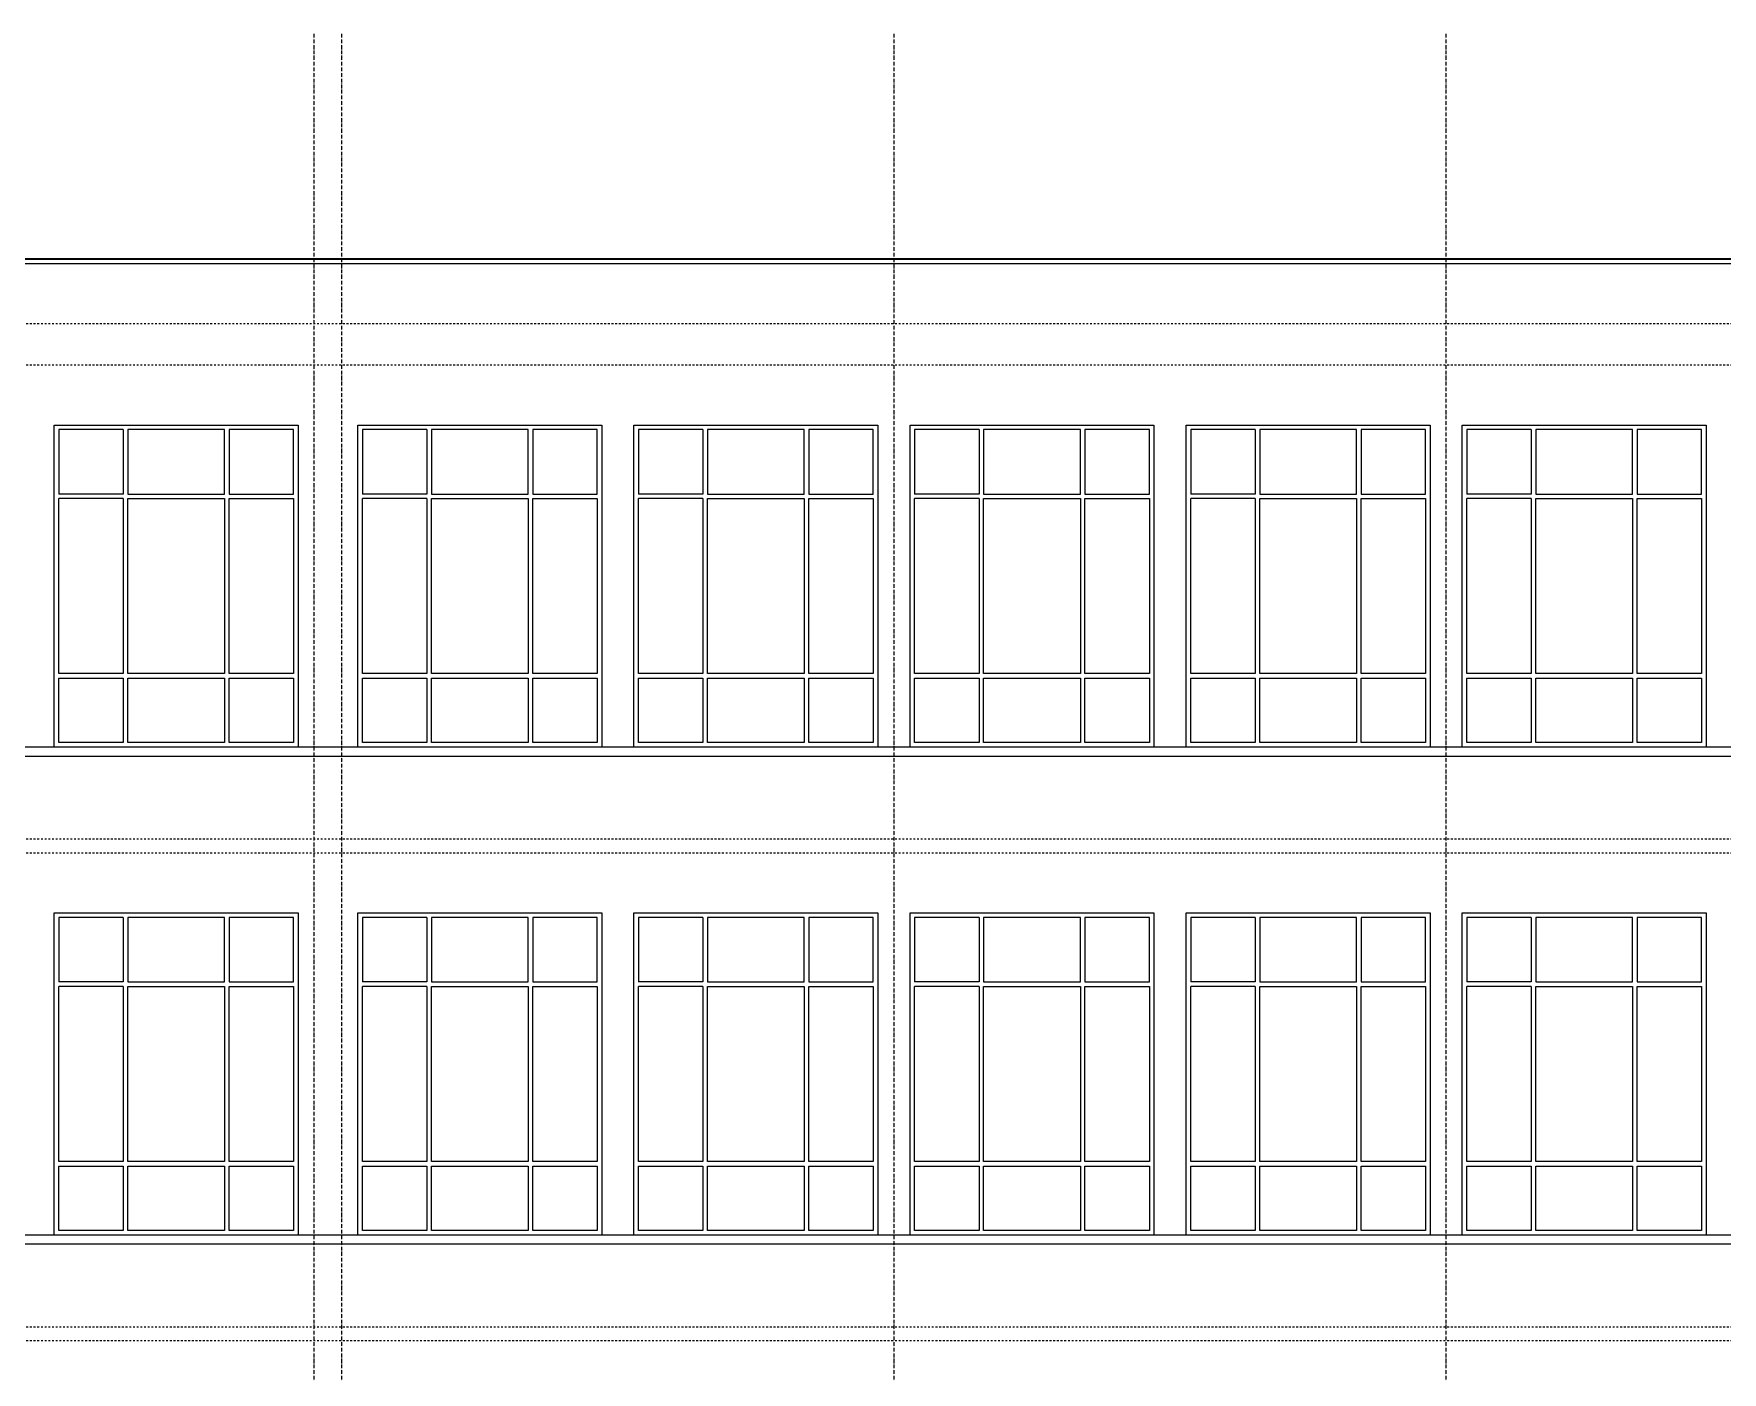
# Model space of a CAD drawing. Header units: inches. Extents: x -72385 to 39588, y -6525 to 66685.
# Drawn here: x 12606 to 14440, y 19637 to 21091 of the extents above; entities that cross this region are included whole.
import ezdxf

# ---------------------------------------------------------------- set-up
doc = ezdxf.new("R2010")
doc.units = ezdxf.units.IN
doc.header["$MEASUREMENT"] = 0
doc.linetypes.add('DashDot', pattern=[0.6, 0.4, -0.1, 0, -0.1])
doc.linetypes.add('Hidden', pattern=[0.4, 0.2, -0.2])
for name, color, linetype, lineweight in [('Оси', 252, 'DashDot', 25), ('Фасади Разрези дебело', 7, 'Continuous', 35), ('Фасади Разрези пунктир', 253, 'Hidden', 25), ('Фасади Разрези тънко', 253, 'Continuous', 25)]:
    doc.layers.add(name, color=color, linetype=linetype, lineweight=lineweight)

msp = doc.modelspace()

# ---------------------------------------------------------------- linework, layer by layer
at = {"layer": 'Оси', "ltscale": 10}
for p, q in [((12910.1, 21090.9), (12910.1, 18060.9)), ((12940.1, 21090.9), (12940.1, 18060.9)), ((13540.1, 21090.9), (13540.1, 18040.9)), ((14140.1, 21090.9), (14140.1, 18040.9))]:
    msp.add_line(p, q, dxfattribs=at)
at = {"layer": 'Фасади Разрези дебело', "ltscale": 10, "extrusion": (-7.84095e-16, 1, -2.22045e-16)}
msp.add_line((15323, 20845.9), (9602.5, 20845.9), dxfattribs=at)
at = {"layer": 'Фасади Разрези пунктир', "ltscale": 10, "extrusion": (-7.84095e-16, 1, -2.22045e-16)}
for p, q in [((21703.5, 20775.9), (9607.5, 20775.9)), ((21703.5, 20730.9), (9607.5, 20730.9)), ((21703.5, 20215.9), (9607.5, 20215.9)), ((21703.5, 20200.9), (9607.5, 20200.9)), ((21703.5, 19685.9), (9607.5, 19685.9)), ((21703.5, 19670.9), (9607.5, 19670.9))]:
    msp.add_line(p, q, dxfattribs=at)
at = {"layer": 'Фасади Разрези тънко', "ltscale": 10, "extrusion": (-7.84095e-16, 1, -2.22045e-16)}
for p, q in [((15323, 20840.9), (9607.5, 20840.9)), ((15323, 20315.9), (10512.6, 20315.9)), ((15323, 20305.9), (10512.6, 20305.9)), ((15323, 19785.9), (10512.6, 19785.9)), ((15323, 19775.9), (10512.6, 19775.9))]:
    msp.add_line(p, q, dxfattribs=at)
at = {"layer": 'Фасади Разрези тънко', "ltscale": 10}
for p, q in [((12632.8, 20660.9), (12632.8, 20590.9)), ((12702.8, 20660.9), (12702.8, 20590.9)), ((12707.8, 20660.9), (12707.8, 20590.9)), ((12962.8, 20660.9), (12962.8, 20590.9)), ((13032.8, 20660.9), (13032.8, 20590.9)), ((13037.8, 20660.9), (13037.8, 20590.9)), ((13262.8, 20660.9), (13262.8, 20590.9)), ((13332.8, 20660.9), (13332.8, 20590.9)), ((13337.8, 20660.9), (13337.8, 20590.9)), ((13562.8, 20660.9), (13562.8, 20590.9)), ((13632.8, 20660.9), (13632.8, 20590.9)), ((13637.8, 20660.9), (13637.8, 20590.9)), ((13862.9, 20660.9), (13862.9, 20590.9)), ((13932.9, 20660.9), (13932.9, 20590.9)), ((13937.9, 20660.9), (13937.9, 20590.9)), ((14162.9, 20660.9), (14162.9, 20590.9)), ((14232.9, 20660.9), (14232.9, 20590.9)), ((14237.9, 20660.9), (14237.9, 20590.9)), ((12632.8, 20130.9), (12632.8, 20060.9)), ((12702.8, 20130.9), (12702.8, 20060.9)), ((12707.8, 20130.9), (12707.8, 20060.9)), ((12962.8, 20130.9), (12962.8, 20060.9)), ((13032.8, 20130.9), (13032.8, 20060.9)), ((13037.8, 20130.9), (13037.8, 20060.9)), ((13262.8, 20130.9), (13262.8, 20060.9)), ((13332.8, 20130.9), (13332.8, 20060.9)), ((13337.8, 20130.9), (13337.8, 20060.9)), ((13562.8, 20130.9), (13562.8, 20060.9)), ((13632.8, 20130.9), (13632.8, 20060.9)), ((13637.8, 20130.9), (13637.8, 20060.9)), ((13862.9, 20130.9), (13862.9, 20060.9)), ((13932.9, 20130.9), (13932.9, 20060.9)), ((13937.9, 20130.9), (13937.9, 20060.9)), ((14162.9, 20130.9), (14162.9, 20060.9)), ((14232.9, 20130.9), (14232.9, 20060.9)), ((14237.9, 20130.9), (14237.9, 20060.9))]:
    msp.add_line(p, q, dxfattribs=at)
at = {"layer": 'Фасади Разрези тънко', "ltscale": 10, "extrusion": (-2.11463e-15, 1, -2.22045e-16)}
for p, q in [((12702.8, 20660.9), (12632.8, 20660.9)), ((13032.8, 20660.9), (12962.8, 20660.9)), ((13332.8, 20660.9), (13262.8, 20660.9)), ((13632.8, 20660.9), (13562.8, 20660.9)), ((13932.9, 20660.9), (13862.9, 20660.9)), ((14232.9, 20660.9), (14162.9, 20660.9)), ((12702.8, 20590.9), (12632.8, 20590.9)), ((13032.8, 20590.9), (12962.8, 20590.9)), ((13332.8, 20590.9), (13262.8, 20590.9)), ((13632.8, 20590.9), (13562.8, 20590.9)), ((13932.9, 20590.9), (13862.9, 20590.9)), ((14232.9, 20590.9), (14162.9, 20590.9)), ((12702.8, 20585.9), (12632.8, 20585.9)), ((13032.8, 20585.9), (12962.8, 20585.9)), ((13332.8, 20585.9), (13262.8, 20585.9)), ((13632.8, 20585.9), (13562.8, 20585.9)), ((13932.9, 20585.9), (13862.9, 20585.9)), ((14232.9, 20585.9), (14162.9, 20585.9)), ((12702.8, 20130.9), (12632.8, 20130.9)), ((13032.8, 20130.9), (12962.8, 20130.9)), ((13332.8, 20130.9), (13262.8, 20130.9)), ((13632.8, 20130.9), (13562.8, 20130.9)), ((13932.9, 20130.9), (13862.9, 20130.9)), ((14232.9, 20130.9), (14162.9, 20130.9)), ((12702.8, 20060.9), (12632.8, 20060.9)), ((12702.8, 20055.9), (12632.8, 20055.9)), ((13032.8, 20060.9), (12962.8, 20060.9)), ((13032.8, 20055.9), (12962.8, 20055.9)), ((13332.8, 20060.9), (13262.8, 20060.9)), ((13332.8, 20055.9), (13262.8, 20055.9)), ((13632.8, 20060.9), (13562.8, 20060.9)), ((13632.8, 20055.9), (13562.8, 20055.9)), ((13932.9, 20060.9), (13862.9, 20060.9)), ((13932.9, 20055.9), (13862.9, 20055.9)), ((14232.9, 20060.9), (14162.9, 20060.9)), ((14232.9, 20055.9), (14162.9, 20055.9))]:
    msp.add_line(p, q, dxfattribs=at)
at = {"layer": 'Фасади Разрези тънко', "ltscale": 10}
for points in [[(12627.8, 20665.9, 0), (12892.8, 20665.9, 0), (12892.8, 20315.9, 0), (12627.8, 20315.9, 0), (12627.8, 20665.9, 0)], [(12707.8, 20590.9, 0), (12812.8, 20590.9, 0), (12812.8, 20660.9, 0), (12707.8, 20660.9, 0)], [(12957.8, 20665.9, 0), (13222.8, 20665.9, 0), (13222.8, 20315.9, 0), (12957.8, 20315.9, 0), (12957.8, 20665.9, 0)], [(13037.8, 20590.9, 0), (13142.8, 20590.9, 0), (13142.8, 20660.9, 0), (13037.8, 20660.9, 0)], [(13257.8, 20665.9, 0), (13522.8, 20665.9, 0), (13522.8, 20315.9, 0), (13257.8, 20315.9, 0), (13257.8, 20665.9, 0)], [(13337.8, 20590.9, 0), (13442.8, 20590.9, 0), (13442.8, 20660.9, 0), (13337.8, 20660.9, 0)], [(13557.8, 20665.9, 0), (13822.9, 20665.9, 0), (13822.9, 20315.9, 0), (13557.8, 20315.9, 0), (13557.8, 20665.9, 0)], [(13637.8, 20590.9, 0), (13742.9, 20590.9, 0), (13742.9, 20660.9, 0), (13637.8, 20660.9, 0)], [(13857.9, 20665.9, 0), (14122.9, 20665.9, 0), (14122.9, 20315.9, 0), (13857.9, 20315.9, 0), (13857.9, 20665.9, 0)], [(13937.9, 20590.9, 0), (14042.9, 20590.9, 0), (14042.9, 20660.9, 0), (13937.9, 20660.9, 0)], [(14157.9, 20665.9, 0), (14422.9, 20665.9, 0), (14422.9, 20315.9, 0), (14157.9, 20315.9, 0), (14157.9, 20665.9, 0)], [(14237.9, 20590.9, 0), (14342.9, 20590.9, 0), (14342.9, 20660.9, 0), (14237.9, 20660.9, 0)], [(12702.8, 20585.9, 0), (12702.8, 20395.9, 0), (12632.8, 20395.9, 0), (12632.8, 20585.9, 0)], [(12707.8, 20585.9, 0), (12812.8, 20585.9, 0), (12812.8, 20395.9, 0), (12707.8, 20395.9, 0), (12707.8, 20585.9, 0)], [(13032.8, 20585.9, 0), (13032.8, 20395.9, 0), (12962.8, 20395.9, 0), (12962.8, 20585.9, 0)], [(13037.8, 20585.9, 0), (13142.8, 20585.9, 0), (13142.8, 20395.9, 0), (13037.8, 20395.9, 0), (13037.8, 20585.9, 0)], [(13332.8, 20585.9, 0), (13332.8, 20395.9, 0), (13262.8, 20395.9, 0), (13262.8, 20585.9, 0)], [(13337.8, 20585.9, 0), (13442.8, 20585.9, 0), (13442.8, 20395.9, 0), (13337.8, 20395.9, 0), (13337.8, 20585.9, 0)], [(13632.8, 20585.9, 0), (13632.8, 20395.9, 0), (13562.8, 20395.9, 0), (13562.8, 20585.9, 0)], [(13637.8, 20585.9, 0), (13742.9, 20585.9, 0), (13742.9, 20395.9, 0), (13637.8, 20395.9, 0), (13637.8, 20585.9, 0)], [(13932.9, 20585.9, 0), (13932.9, 20395.9, 0), (13862.9, 20395.9, 0), (13862.9, 20585.9, 0)], [(13937.9, 20585.9, 0), (14042.9, 20585.9, 0), (14042.9, 20395.9, 0), (13937.9, 20395.9, 0), (13937.9, 20585.9, 0)], [(14232.9, 20585.9, 0), (14232.9, 20395.9, 0), (14162.9, 20395.9, 0), (14162.9, 20585.9, 0)], [(14237.9, 20585.9, 0), (14342.9, 20585.9, 0), (14342.9, 20395.9, 0), (14237.9, 20395.9, 0), (14237.9, 20585.9, 0)], [(12627.8, 20135.9, 0), (12892.8, 20135.9, 0), (12892.8, 19785.9, 0), (12627.8, 19785.9, 0), (12627.8, 20135.9, 0)], [(12707.8, 20060.9, 0), (12812.8, 20060.9, 0), (12812.8, 20130.9, 0), (12707.8, 20130.9, 0)], [(12957.8, 20135.9, 0), (13222.8, 20135.9, 0), (13222.8, 19785.9, 0), (12957.8, 19785.9, 0), (12957.8, 20135.9, 0)], [(13037.8, 20060.9, 0), (13142.8, 20060.9, 0), (13142.8, 20130.9, 0), (13037.8, 20130.9, 0)], [(13257.8, 20135.9, 0), (13522.8, 20135.9, 0), (13522.8, 19785.9, 0), (13257.8, 19785.9, 0), (13257.8, 20135.9, 0)], [(13337.8, 20060.9, 0), (13442.8, 20060.9, 0), (13442.8, 20130.9, 0), (13337.8, 20130.9, 0)], [(13557.8, 20135.9, 0), (13822.9, 20135.9, 0), (13822.9, 19785.9, 0), (13557.8, 19785.9, 0), (13557.8, 20135.9, 0)], [(13637.8, 20060.9, 0), (13742.9, 20060.9, 0), (13742.9, 20130.9, 0), (13637.8, 20130.9, 0)], [(13857.9, 20135.9, 0), (14122.9, 20135.9, 0), (14122.9, 19785.9, 0), (13857.9, 19785.9, 0), (13857.9, 20135.9, 0)], [(13937.9, 20060.9, 0), (14042.9, 20060.9, 0), (14042.9, 20130.9, 0), (13937.9, 20130.9, 0)], [(14157.9, 20135.9, 0), (14422.9, 20135.9, 0), (14422.9, 19785.9, 0), (14157.9, 19785.9, 0), (14157.9, 20135.9, 0)], [(14237.9, 20060.9, 0), (14342.9, 20060.9, 0), (14342.9, 20130.9, 0), (14237.9, 20130.9, 0)], [(12702.8, 20055.9, 0), (12702.8, 19865.9, 0), (12632.8, 19865.9, 0), (12632.8, 20055.9, 0)], [(12707.8, 20055.9, 0), (12812.8, 20055.9, 0), (12812.8, 19865.9, 0), (12707.8, 19865.9, 0), (12707.8, 20055.9, 0)], [(13032.8, 20055.9, 0), (13032.8, 19865.9, 0), (12962.8, 19865.9, 0), (12962.8, 20055.9, 0)], [(13037.8, 20055.9, 0), (13142.8, 20055.9, 0), (13142.8, 19865.9, 0), (13037.8, 19865.9, 0), (13037.8, 20055.9, 0)], [(13332.8, 20055.9, 0), (13332.8, 19865.9, 0), (13262.8, 19865.9, 0), (13262.8, 20055.9, 0)], [(13337.8, 20055.9, 0), (13442.8, 20055.9, 0), (13442.8, 19865.9, 0), (13337.8, 19865.9, 0), (13337.8, 20055.9, 0)], [(13632.8, 20055.9, 0), (13632.8, 19865.9, 0), (13562.8, 19865.9, 0), (13562.8, 20055.9, 0)], [(13637.8, 20055.9, 0), (13742.9, 20055.9, 0), (13742.9, 19865.9, 0), (13637.8, 19865.9, 0), (13637.8, 20055.9, 0)], [(13932.9, 20055.9, 0), (13932.9, 19865.9, 0), (13862.9, 19865.9, 0), (13862.9, 20055.9, 0)], [(13937.9, 20055.9, 0), (14042.9, 20055.9, 0), (14042.9, 19865.9, 0), (13937.9, 19865.9, 0), (13937.9, 20055.9, 0)], [(14232.9, 20055.9, 0), (14232.9, 19865.9, 0), (14162.9, 19865.9, 0), (14162.9, 20055.9, 0)], [(14237.9, 20055.9, 0), (14342.9, 20055.9, 0), (14342.9, 19865.9, 0), (14237.9, 19865.9, 0), (14237.9, 20055.9, 0)]]:
    msp.add_polyline3d(points, dxfattribs=at)
for points in [[(12887.8, 20590.9, 0), (12887.8, 20660.9, 0), (12817.8, 20660.9, 0), (12817.8, 20590.9, 0)], [(13217.8, 20590.9, 0), (13217.8, 20660.9, 0), (13147.8, 20660.9, 0), (13147.8, 20590.9, 0)], [(13517.8, 20590.9, 0), (13517.8, 20660.9, 0), (13447.8, 20660.9, 0), (13447.8, 20590.9, 0)], [(13817.9, 20590.9, 0), (13817.9, 20660.9, 0), (13747.9, 20660.9, 0), (13747.9, 20590.9, 0)], [(14117.9, 20590.9, 0), (14117.9, 20660.9, 0), (14047.9, 20660.9, 0), (14047.9, 20590.9, 0)], [(14417.9, 20590.9, 0), (14417.9, 20660.9, 0), (14347.9, 20660.9, 0), (14347.9, 20590.9, 0)], [(12887.8, 20395.9, 0), (12817.8, 20395.9, 0), (12817.8, 20585.9, 0), (12887.8, 20585.9, 0)], [(13217.8, 20395.9, 0), (13147.8, 20395.9, 0), (13147.8, 20585.9, 0), (13217.8, 20585.9, 0)], [(13517.8, 20395.9, 0), (13447.8, 20395.9, 0), (13447.8, 20585.9, 0), (13517.8, 20585.9, 0)], [(13817.9, 20395.9, 0), (13747.9, 20395.9, 0), (13747.9, 20585.9, 0), (13817.9, 20585.9, 0)], [(14117.9, 20395.9, 0), (14047.9, 20395.9, 0), (14047.9, 20585.9, 0), (14117.9, 20585.9, 0)], [(14417.9, 20395.9, 0), (14347.9, 20395.9, 0), (14347.9, 20585.9, 0), (14417.9, 20585.9, 0)], [(12632.8, 20320.9, 0), (12632.8, 20390.9, 0), (12702.8, 20390.9, 0), (12702.8, 20320.9, 0)], [(12812.8, 20320.9, 0), (12707.8, 20320.9, 0), (12707.8, 20390.9, 0), (12812.8, 20390.9, 0)], [(12887.8, 20320.9, 0), (12817.8, 20320.9, 0), (12817.8, 20390.9, 0), (12887.8, 20390.9, 0)], [(12962.8, 20320.9, 0), (12962.8, 20390.9, 0), (13032.8, 20390.9, 0), (13032.8, 20320.9, 0)], [(13142.8, 20320.9, 0), (13037.8, 20320.9, 0), (13037.8, 20390.9, 0), (13142.8, 20390.9, 0)], [(13217.8, 20320.9, 0), (13147.8, 20320.9, 0), (13147.8, 20390.9, 0), (13217.8, 20390.9, 0)], [(13262.8, 20320.9, 0), (13262.8, 20390.9, 0), (13332.8, 20390.9, 0), (13332.8, 20320.9, 0)], [(13442.8, 20320.9, 0), (13337.8, 20320.9, 0), (13337.8, 20390.9, 0), (13442.8, 20390.9, 0)], [(13517.8, 20320.9, 0), (13447.8, 20320.9, 0), (13447.8, 20390.9, 0), (13517.8, 20390.9, 0)], [(13562.8, 20320.9, 0), (13562.8, 20390.9, 0), (13632.8, 20390.9, 0), (13632.8, 20320.9, 0)], [(13742.9, 20320.9, 0), (13637.8, 20320.9, 0), (13637.8, 20390.9, 0), (13742.9, 20390.9, 0)], [(13817.9, 20320.9, 0), (13747.9, 20320.9, 0), (13747.9, 20390.9, 0), (13817.9, 20390.9, 0)], [(13862.9, 20320.9, 0), (13862.9, 20390.9, 0), (13932.9, 20390.9, 0), (13932.9, 20320.9, 0)], [(14042.9, 20320.9, 0), (13937.9, 20320.9, 0), (13937.9, 20390.9, 0), (14042.9, 20390.9, 0)], [(14117.9, 20320.9, 0), (14047.9, 20320.9, 0), (14047.9, 20390.9, 0), (14117.9, 20390.9, 0)], [(14162.9, 20320.9, 0), (14162.9, 20390.9, 0), (14232.9, 20390.9, 0), (14232.9, 20320.9, 0)], [(14342.9, 20320.9, 0), (14237.9, 20320.9, 0), (14237.9, 20390.9, 0), (14342.9, 20390.9, 0)], [(14417.9, 20320.9, 0), (14347.9, 20320.9, 0), (14347.9, 20390.9, 0), (14417.9, 20390.9, 0)], [(12887.8, 20060.9, 0), (12887.8, 20130.9, 0), (12817.8, 20130.9, 0), (12817.8, 20060.9, 0)], [(13217.8, 20060.9, 0), (13217.8, 20130.9, 0), (13147.8, 20130.9, 0), (13147.8, 20060.9, 0)], [(13517.8, 20060.9, 0), (13517.8, 20130.9, 0), (13447.8, 20130.9, 0), (13447.8, 20060.9, 0)], [(13817.9, 20060.9, 0), (13817.9, 20130.9, 0), (13747.9, 20130.9, 0), (13747.9, 20060.9, 0)], [(14117.9, 20060.9, 0), (14117.9, 20130.9, 0), (14047.9, 20130.9, 0), (14047.9, 20060.9, 0)], [(14417.9, 20060.9, 0), (14417.9, 20130.9, 0), (14347.9, 20130.9, 0), (14347.9, 20060.9, 0)], [(12887.8, 19865.9, 0), (12817.8, 19865.9, 0), (12817.8, 20055.9, 0), (12887.8, 20055.9, 0)], [(13217.8, 19865.9, 0), (13147.8, 19865.9, 0), (13147.8, 20055.9, 0), (13217.8, 20055.9, 0)], [(13517.8, 19865.9, 0), (13447.8, 19865.9, 0), (13447.8, 20055.9, 0), (13517.8, 20055.9, 0)], [(13817.9, 19865.9, 0), (13747.9, 19865.9, 0), (13747.9, 20055.9, 0), (13817.9, 20055.9, 0)], [(14117.9, 19865.9, 0), (14047.9, 19865.9, 0), (14047.9, 20055.9, 0), (14117.9, 20055.9, 0)], [(14417.9, 19865.9, 0), (14347.9, 19865.9, 0), (14347.9, 20055.9, 0), (14417.9, 20055.9, 0)], [(12632.8, 19790.9, 0), (12632.8, 19860.9, 0), (12702.8, 19860.9, 0), (12702.8, 19790.9, 0)], [(12812.8, 19790.9, 0), (12707.8, 19790.9, 0), (12707.8, 19860.9, 0), (12812.8, 19860.9, 0)], [(12887.8, 19790.9, 0), (12817.8, 19790.9, 0), (12817.8, 19860.9, 0), (12887.8, 19860.9, 0)], [(12962.8, 19790.9, 0), (12962.8, 19860.9, 0), (13032.8, 19860.9, 0), (13032.8, 19790.9, 0)], [(13142.8, 19790.9, 0), (13037.8, 19790.9, 0), (13037.8, 19860.9, 0), (13142.8, 19860.9, 0)], [(13217.8, 19790.9, 0), (13147.8, 19790.9, 0), (13147.8, 19860.9, 0), (13217.8, 19860.9, 0)], [(13262.8, 19790.9, 0), (13262.8, 19860.9, 0), (13332.8, 19860.9, 0), (13332.8, 19790.9, 0)], [(13442.8, 19790.9, 0), (13337.8, 19790.9, 0), (13337.8, 19860.9, 0), (13442.8, 19860.9, 0)], [(13517.8, 19790.9, 0), (13447.8, 19790.9, 0), (13447.8, 19860.9, 0), (13517.8, 19860.9, 0)], [(13562.8, 19790.9, 0), (13562.8, 19860.9, 0), (13632.8, 19860.9, 0), (13632.8, 19790.9, 0)], [(13742.9, 19790.9, 0), (13637.8, 19790.9, 0), (13637.8, 19860.9, 0), (13742.9, 19860.9, 0)], [(13817.9, 19790.9, 0), (13747.9, 19790.9, 0), (13747.9, 19860.9, 0), (13817.9, 19860.9, 0)], [(13862.9, 19790.9, 0), (13862.9, 19860.9, 0), (13932.9, 19860.9, 0), (13932.9, 19790.9, 0)], [(14042.9, 19790.9, 0), (13937.9, 19790.9, 0), (13937.9, 19860.9, 0), (14042.9, 19860.9, 0)], [(14117.9, 19790.9, 0), (14047.9, 19790.9, 0), (14047.9, 19860.9, 0), (14117.9, 19860.9, 0)], [(14162.9, 19790.9, 0), (14162.9, 19860.9, 0), (14232.9, 19860.9, 0), (14232.9, 19790.9, 0)], [(14342.9, 19790.9, 0), (14237.9, 19790.9, 0), (14237.9, 19860.9, 0), (14342.9, 19860.9, 0)], [(14417.9, 19790.9, 0), (14347.9, 19790.9, 0), (14347.9, 19860.9, 0), (14417.9, 19860.9, 0)]]:
    msp.add_polyline3d(points, close=True, dxfattribs=at)

doc.saveas('drawing.dxf')
